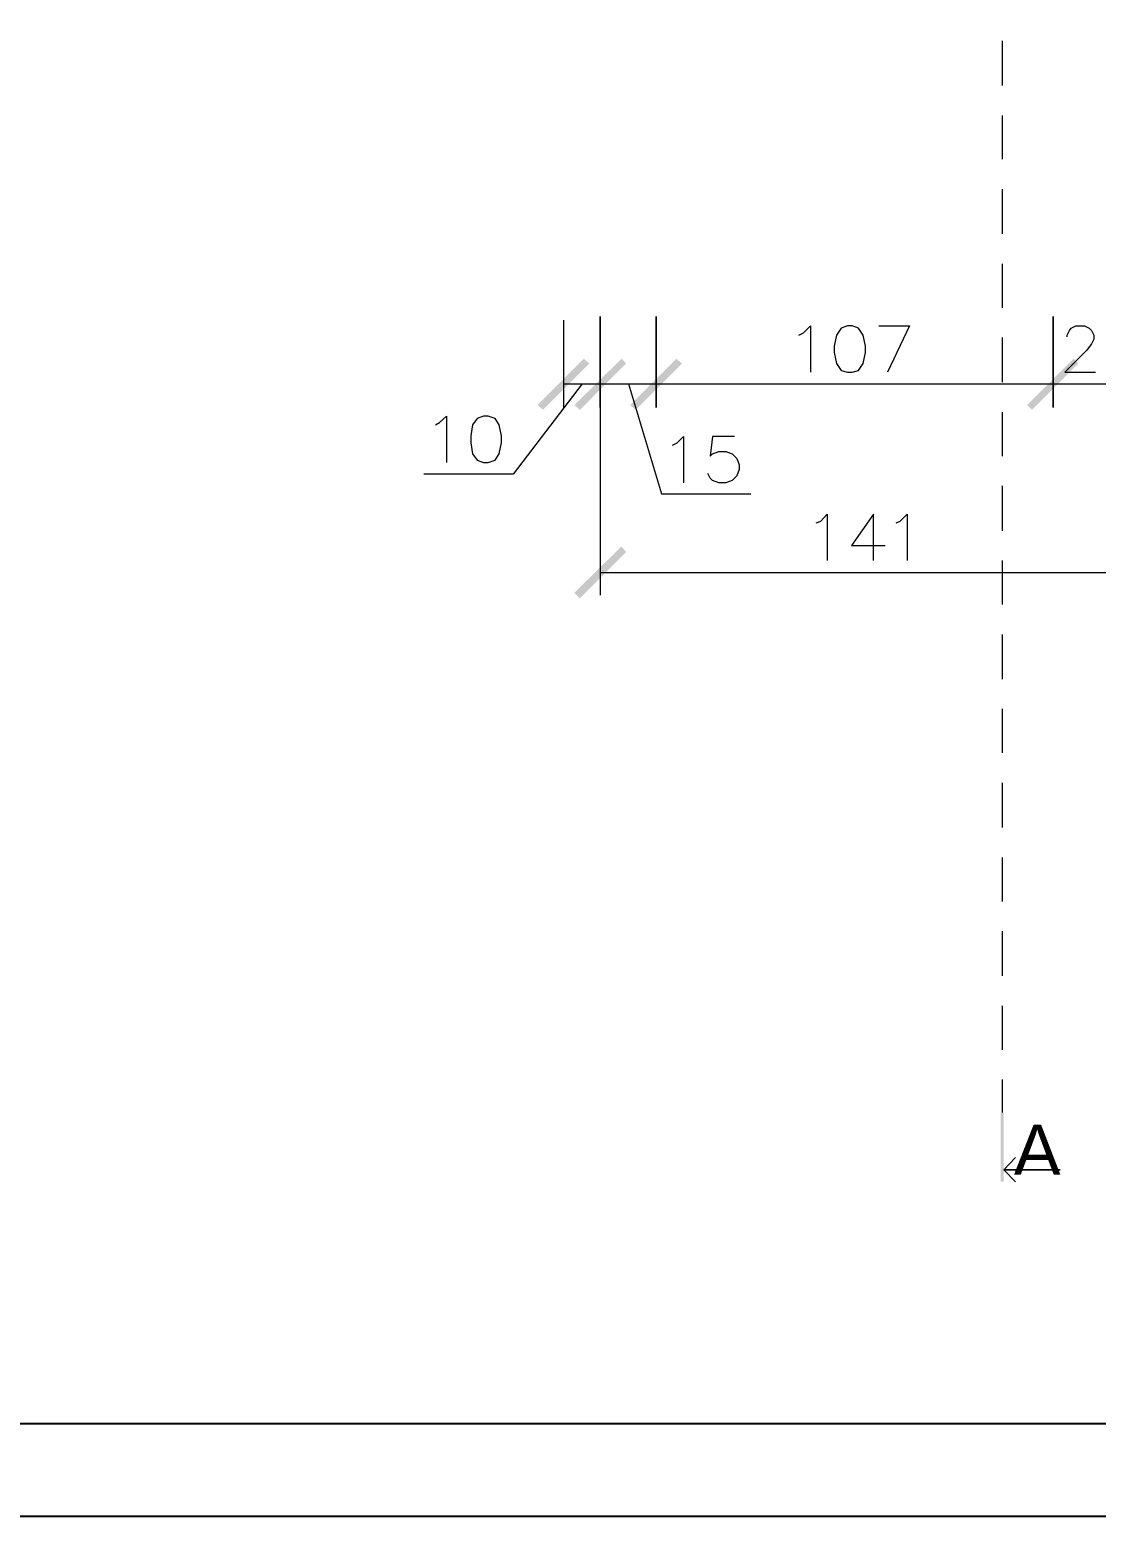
# Model space of a CAD drawing. Header units: millimetres. Extents: x 0 to 673989, y 0 to 383369.
# Drawn here: x 287.7 to 575.3, y 0 to 400.7 of the extents above; entities that cross this region are included whole.
import ezdxf

# ---------------------------------------------------------------- set-up
doc = ezdxf.new("R2010")
doc.units = ezdxf.units.MM
doc.header["$LTSCALE"] = 500
for name, color, linetype in [('PDF _A_ARA_wyposazenie_opis', 7, 'Continuous'), ('PDF _wymiary', 7, 'Continuous'), ('Tekst', 1, 'Continuous')]:
    doc.layers.add(name, color=color, linetype=linetype)
doc.layers.add('tabelka', color=3, linetype='Continuous', lineweight=15)
doc.styles.add('PDF Arial', font='arial.ttf')

msp = doc.modelspace()

# ---------------------------------------------------------------- linework, layer by layer
at = {"layer": 'PDF _A_ARA_wyposazenie_opis', "lineweight": 20}
for points in [[(549.93, 397.73), (549.93, 385.67)], [(549.93, 377.62), (549.93, 365.77)], [(549.93, 357.73), (549.93, 345.66)], [(549.93, 337.62), (549.93, 325.76)], [(549.93, 317.72), (549.93, 305.66)], [(549.93, 297.61), (549.93, 285.76)], [(549.93, 277.71), (549.93, 265.65)], [(549.93, 257.61), (549.93, 245.75)], [(549.93, 237.71), (549.93, 225.64)], [(549.93, 217.6), (549.93, 205.75)], [(549.93, 197.7), (549.93, 185.64)], [(549.93, 177.59), (549.93, 165.74)], [(549.93, 157.7), (549.93, 145.63)], [(549.93, 137.59), (549.93, 125.73)], [(549.93, 117.69), (549.93, 108.8)], [(553.52, 90.17), (550.35, 93.35), (565.59, 93.35), (550.35, 93.35), (553.52, 96.73)]]:
    msp.add_lwpolyline(points, dxfattribs=at)
at = {"layer": 'PDF _A_ARA_wyposazenie_opis', "lineweight": 25, "transparency": 33554559}
for points in [[(549.5, 90.17), (550.35, 90.17), (549.5, 108.8)], [(550.35, 90.17), (549.5, 108.8), (550.35, 108.8)]]:
    msp.add_solid(points, dxfattribs=at)
at = {"layer": 'PDF _wymiary', "lineweight": 18}
for points in [[(431.6, 322.38), (431.6, 298.88)], [(495.1, 318.36), (496.37, 318.99), (498.28, 320.9), (498.28, 308.41)], [(516.69, 320.9), (524.95, 320.9), (519.02, 308.41)], [(567.49, 317.93), (567.49, 318.36), (568.13, 319.63), (568.55, 320.26), (569.82, 320.9), (572.15, 320.9), (573.42, 320.26), (574.06, 319.63), (574.69, 318.36), (574.69, 317.3), (574.06, 316.03), (572.79, 314.33), (566.86, 308.41), (575.11, 308.41)], [(436.68, 305.23), (418.05, 280.89), (393.92, 280.89)], [(431.6, 305.23), (441.55, 305.23), (456.58, 305.23), (563.68, 305.23), (590.36, 305.23), (697.67, 305.23), (723.5, 305.23), (828.49, 305.23), (857.27, 305.23), (966.71, 305.23), (993.59, 305.23), (1095.41, 305.23), (1122.5, 305.23), (1227.49, 305.23), (1253.1, 305.23), (1360.42, 305.23), (1375.45, 305.23), (1362.96, 305.23)], [(449.17, 305.23), (458.06, 275.6), (482.19, 275.6)], [(441.55, 302.06), (441.55, 248.29)], [(397.1, 294.23), (398.16, 294.86), (400.06, 296.55), (400.06, 284.06)], [(461.02, 288.72), (462.29, 289.36), (463.99, 291.05), (463.99, 278.56)], [(477.75, 291.05), (471.82, 291.05), (471.18, 285.76), (471.82, 286.39), (473.51, 287.03), (475.42, 287.03), (477.11, 286.39), (478.38, 285.12), (479.02, 283.43), (479.02, 282.16), (478.38, 280.47), (477.11, 279.2), (475.42, 278.56), (473.51, 278.56), (471.82, 279.2), (471.18, 279.83), (470.55, 281.1)], [(499.76, 267.77), (501.03, 268.19), (502.72, 270.09), (502.72, 257.61)], [(515.21, 257.61), (515.21, 270.09), (509.28, 261.63), (518.39, 261.63)], [(521.35, 267.77), (522.41, 268.19), (524.31, 270.09), (524.31, 257.61)], [(441.55, 254.43), (582.52, 254.43), (625.92, 254.43), (751.86, 254.43), (775.78, 254.43), (876.33, 254.43), (898.34, 254.43), (1079.32, 254.43), (1134.78, 254.43), (1375.45, 254.43)]]:
    msp.add_lwpolyline(points, dxfattribs=at)
for points in [[(441.55, 298.88), (441.55, 323.44)], [(456.58, 298.88), (456.58, 323.44)], [(508.23, 320.9), (506.53, 320.26), (505.26, 318.36), (504.63, 315.39), (504.63, 313.7), (505.26, 310.74), (506.53, 308.83), (508.23, 308.41), (509.5, 308.41), (511.19, 308.83), (512.46, 310.74), (513.09, 313.7), (513.09, 315.39), (512.46, 318.36), (511.19, 320.26), (509.5, 320.9)], [(563.68, 298.88), (563.68, 323.44)], [(410.01, 296.55), (408.32, 295.92), (407.05, 294.23), (406.62, 291.26), (406.62, 289.36), (407.05, 286.39), (408.32, 284.7), (410.01, 284.06), (411.28, 284.06), (413.19, 284.7), (414.24, 286.39), (414.88, 289.36), (414.88, 291.26), (414.24, 294.23), (413.19, 295.92), (411.28, 296.55)]]:
    msp.add_lwpolyline(points, close=True, dxfattribs=at)
at = {"layer": 'tabelka', "lineweight": 25}
for points in [[(0, 0), (2099.79, 0), (2099.79, 1484.67), (0, 1484.67)], [(74.93, 24.98), (2074.82, 24.98), (2074.82, 1459.7), (74.93, 1459.7)]]:
    msp.add_lwpolyline(points, close=True, dxfattribs=at)
at = {"layer": 'tabelka', "lineweight": 25, "transparency": 33554559}
for points in [[(437.1, 312.01), (426.1, 298.25), (424.62, 299.52)], [(438.59, 310.74), (437.1, 312.01), (426.1, 298.25)], [(434.56, 299.52), (436.05, 298.25), (447.26, 312.01)], [(447.26, 312.01), (436.05, 298.25), (434.56, 299.52)], [(436.05, 298.25), (447.26, 312.01), (448.53, 310.74)], [(448.53, 310.74), (447.26, 312.01), (436.05, 298.25)], [(449.59, 299.52), (451.07, 298.25), (462.08, 312.01)], [(462.08, 312.01), (451.07, 298.25), (449.59, 299.52)], [(451.07, 298.25), (462.08, 312.01), (463.56, 310.74)], [(463.56, 310.74), (462.08, 312.01), (451.07, 298.25)], [(569.19, 312.01), (557.97, 298.25), (556.7, 299.52)], [(556.7, 299.52), (557.97, 298.25), (569.19, 312.01)], [(570.46, 310.74), (569.19, 312.01), (557.97, 298.25)], [(557.97, 298.25), (569.19, 312.01), (570.46, 310.74)], [(447.26, 261.42), (436.05, 247.45), (434.56, 248.93)], [(448.53, 259.93), (447.26, 261.42), (436.05, 247.45)]]:
    msp.add_solid(points, dxfattribs=at)

# ---------------------------------------------------------------- texts
at = {"layer": 'Tekst', "lineweight": 25, "insert": (553.1, 92.09), "char_height": 13.5, "attachment_point": 7, "style": 'PDF Arial'}
msp.add_mtext('A', dxfattribs=at)

doc.saveas('drawing.dxf')
